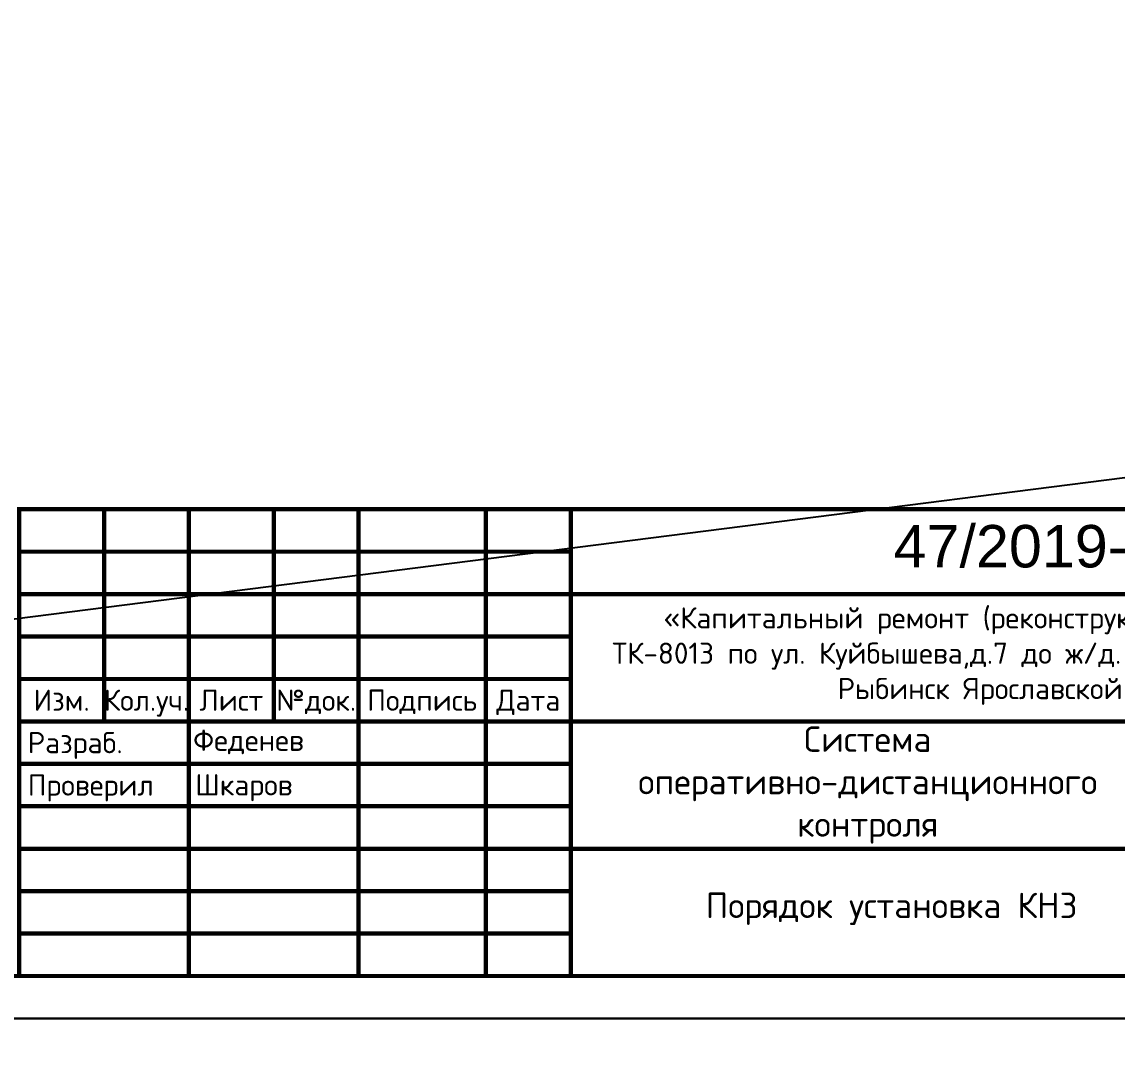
# Model space of a CAD drawing. Header units: millimetres. Extents: x -112426 to 6776, y 1218 to 38707.
# Drawn here: x 2662.3 to 2791.4, y 1396.3 to 1518.6 of the extents above; entities that cross this region are included whole.
import ezdxf
from ezdxf.enums import TextEntityAlignment as Align

# ---------------------------------------------------------------- set-up
doc = ezdxf.new("R2010")
doc.units = ezdxf.units.MM
doc.layers.add('Размеры на чертеже', color=250, linetype='Continuous', lineweight=25)
doc.styles.add('-ISOCPEUR-', font='isocpeur.ttf')
doc.styles.get("Standard").update_dxf_attribs({"font": 'arial.ttf'})

# ---------------------------------------------------------------- blocks, each defined once
blk = doc.blocks.new('*U154')
blk.add_lwpolyline([(0, 0), (420, 0), (420, -297), (0, -297)], close=True)
at = {"const_width": 0.5}
blk.add_lwpolyline([(20, -5), (415, -5), (415, -292), (20, -292)], close=True, dxfattribs=at)
for points in [[(230, -292), (230, -237), (415, -237)], [(240, -237), (240, -262)], [(250, -237), (250, -292)], [(260, -237), (260, -262)], [(270, -237), (270, -292)], [(285, -237), (285, -292)], [(295, -237), (295, -292)], [(230, -242), (295, -242)], [(230, -247), (295, -247)], [(295, -247), (415, -247)], [(230, -252), (295, -252)], [(230, -257), (295, -257)], [(230, -262), (415, -262)], [(230, -267), (295, -267)], [(230, -272), (295, -272)], [(230, -277), (295, -277)], [(295, -277), (415, -277)], [(230, -282), (295, -282)], [(230, -287), (295, -287)]]:
    blk.add_lwpolyline(points, dxfattribs=at)
at = {"style": '-ISOCPEUR-'}
for s, p in [('Изм.', (235, -259.5)), ('Кол.уч.', (245, -259.5)), ('Лист', (255, -259.5)), ('№док.', (265, -259.5)), ('Подпись', (277.5, -259.5)), ('Дата', (290, -259.5))]:
    blk.add_text(s, height=2.5, dxfattribs=at).set_placement(p, align=Align.MIDDLE_CENTER)
for s, p in [('Разраб.', (231, -264.5)), ('Проверил', (231, -269.5))]:
    blk.add_text(s, height=2.5, dxfattribs=at).set_placement(p, align=Align.MIDDLE_LEFT)
for s, insert, char_height, width, attachment_point in [('\\pi9.87215;{\\C7;«Капитальный ремонт (реконструкция) тепловых сетей от \\P\\pi3.82692;ТК-8013 по ул. Куйбышева,д.7 до ж/д. №6 по ул. Луговая в ГО г. \\P\\pi30.38942;Рыбинск Ярославской области».}', (296.05, -248.55), 2.5, 110.5288, 1), ('Система оперативно-дистанционного контроля ', (330, -269.5), 3, 70, 5)]:
    blk.add_mtext(s, dxfattribs=dict(at, insert=insert, char_height=char_height, width=width, attachment_point=attachment_point))
blk.add_attdef('РАЗРАБОТАЛ', text='', height=2.5, dxfattribs=at).set_placement((250.5, -264.22), align=Align.MIDDLE_LEFT)
at = {"style": '-ISOCPEUR-', "flags": 8}
for tag, height, p in [('ДАТА', 2.5, (290.07, -264.4)), ('ДАТА1', 2.5, (290.07, -269.4)), ('ЛИСТ', 3, (386.39, -271.92)), ('ЛИСТОВ', 3, (403.89, -271.92)), ('ФОРМАТ', 3, (380.97, -294.75))]:
    blk.add_attdef(tag, text='', height=height, dxfattribs=at).set_placement(p, align=Align.MIDDLE_CENTER)
at = {"style": '-ISOCPEUR-'}
blk.add_attdef('ПРОВЕРИЛ', (250.75, -270.73), '', height=2.5, dxfattribs=at)
at = {"style": '-ISOCPEUR-', "flags": 8}
blk.add_attdef('ИМЯ_ЧЕРТЕЖА_001', (321.33, -285.18), '', height=3, dxfattribs=at)

msp = doc.modelspace()

# ---------------------------------------------------------------- linework, layer by layer
for p, q in [((6610.206, 1951.39), (857.036, 1218.247)), ((1042.939, 1401.16), (6319.699, 1401.16))]:
    msp.add_line(p, q)

# ---------------------------------------------------------------- block references
at = {"layer": 'Размеры на чертеже', "lineweight": 90}
ref = msp.add_blockref('*U154', (2432.015, 1698.16), dxfattribs=at)
ref.add_attrib('ИМЯ_ЧЕРТЕЖА_001', 'Порядок установка КНЗ', (2742.916, 1412.985), dxfattribs={"layer": '0', "height": 3, "style": '-ISOCPEUR-', "flags": 8})
ref.add_attrib('РАЗРАБОТАЛ', 'Феденев', dxfattribs={"layer": '0', "height": 2.5, "style": '-ISOCPEUR-'}).set_placement((2682.516, 1433.936), align=Align.MIDDLE_LEFT)
ref.add_attrib('ПРОВЕРИЛ', 'Шкаров', (2682.764, 1427.431), dxfattribs={"layer": '0', "height": 2.5, "style": '-ISOCPEUR-'})

# ---------------------------------------------------------------- texts
at = {"insert": (2765.058, 1459.299), "char_height": 5, "width": 38.3472, "attachment_point": 1}
msp.add_mtext('47/2019-СОДК', dxfattribs=at)

doc.saveas('drawing.dxf')
